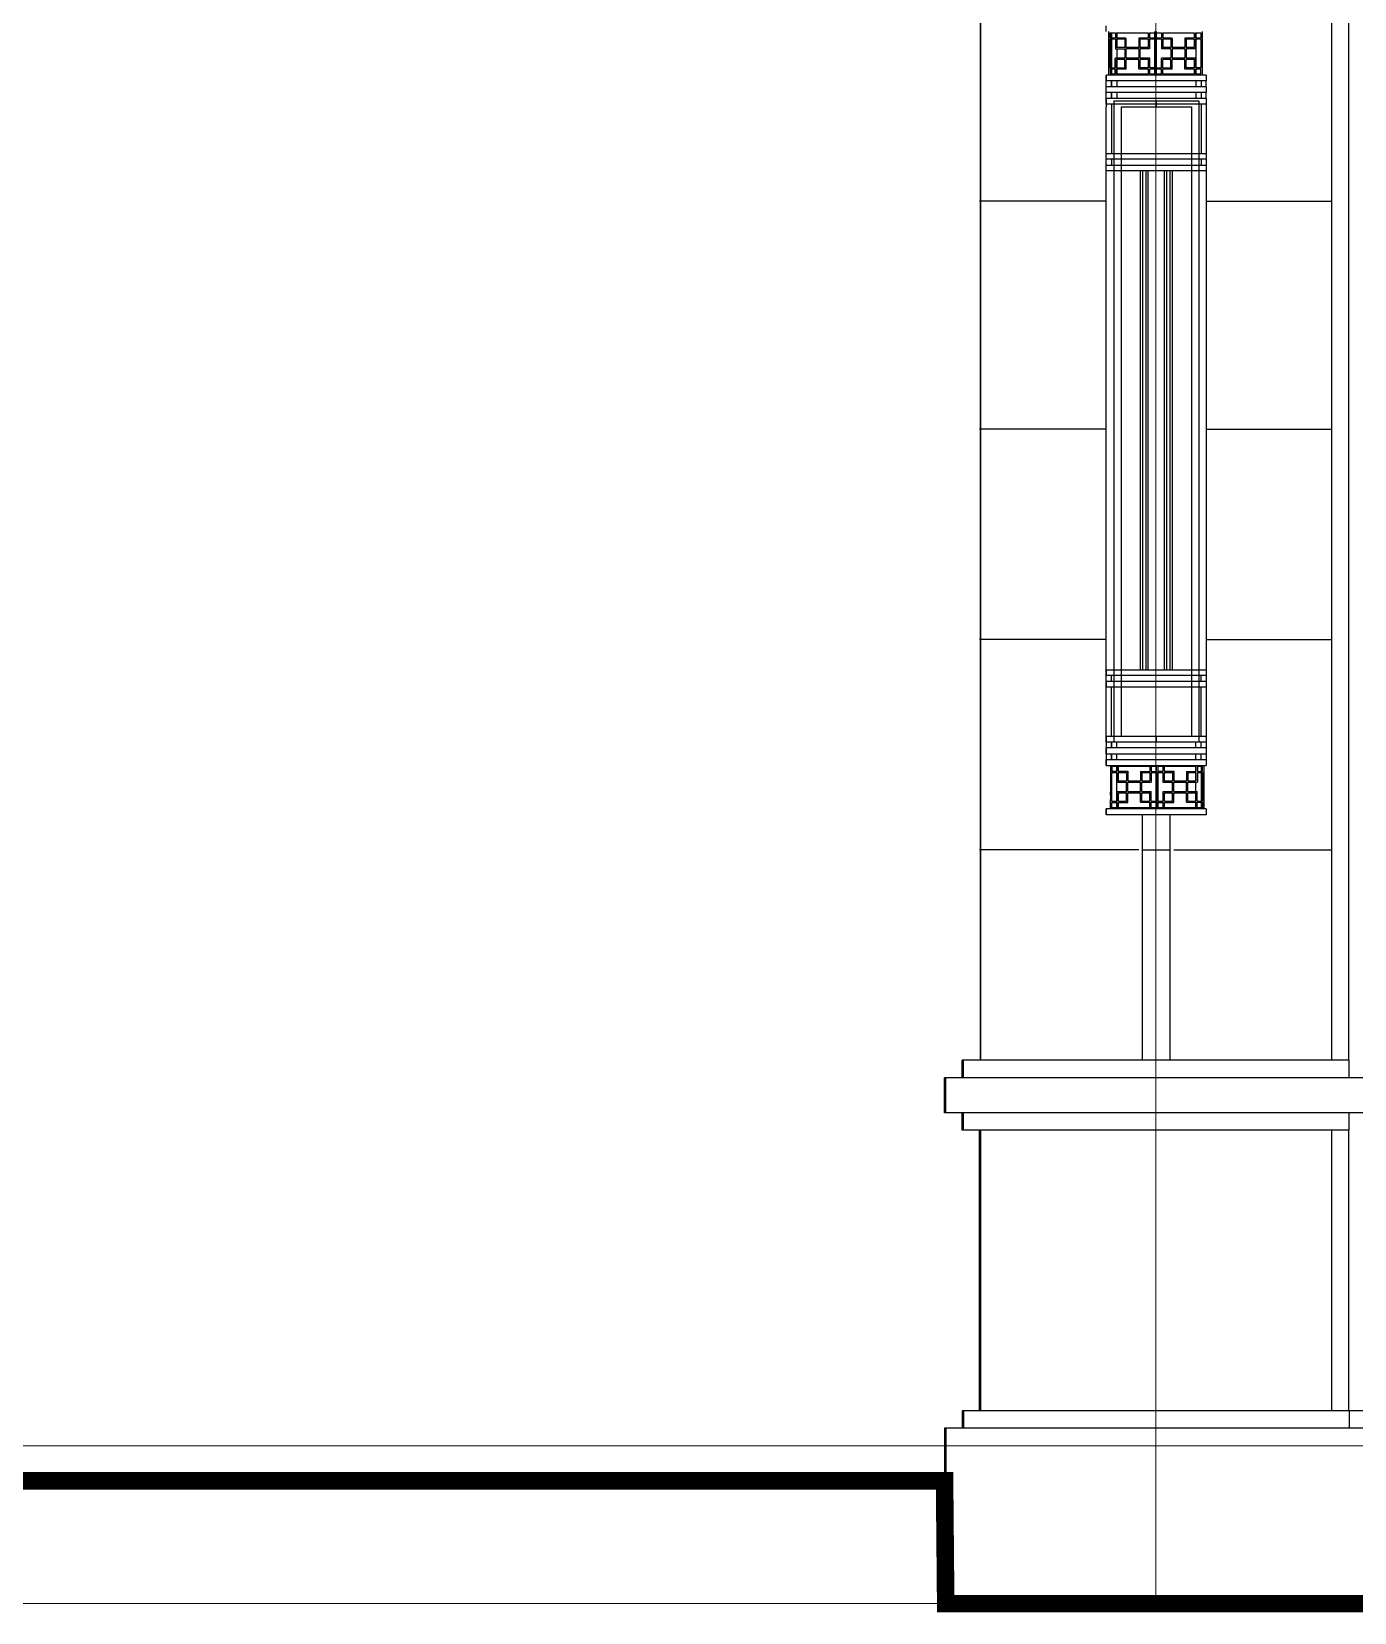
# Model space of a CAD drawing. Extents: x 1188826 to 1909461, y 608442 to 1651179.
# Drawn here: x 1655278 to 1659049, y 1027938 to 1032447 of the extents above; entities that cross this region are included whole.
import ezdxf

# ---------------------------------------------------------------- set-up
doc = ezdxf.new("R2010")
doc.units = 0
doc.header["$LTSCALE"] = 1000
doc.header["$MEASUREMENT"] = 0
doc.linetypes.add('ACAD_ISO10W100', pattern=[18.5, 12, -3, 0.5, -3])
doc.linetypes.add('DOTE', pattern=[2.42, 2, -0.2, 0.02, -0.2])
doc.layers.add('DOTE', color=19, linetype='DOTE', lineweight=9)
doc.layers.add('分缝', color=37, linetype='Continuous')
doc.layers.add('立面线', color=40, linetype='Continuous')

msp = doc.modelspace()

# ---------------------------------------------------------------- linework, layer by layer
at = {"layer": 'DOTE', "linetype": 'ACAD_ISO10W100', "ltscale": 100}
for p, q in [((1658482.7, 1034263.4), (1658482.7, 1027963.4)), ((1678232.8, 1028413.4), (1651532.8, 1028413.4)), ((1678232.8, 1027963.4), (1651532.8, 1027963.4))]:
    msp.add_line(p, q, dxfattribs=at)
at = {"layer": '分缝'}
for p, q in [((1658341.9, 1031963.4), (1657980.8, 1031963.4)), ((1658626.9, 1031963.4), (1658984.4, 1031963.4)), ((1658341.9, 1031313.4), (1657980.8, 1031313.4)), ((1658626.9, 1031313.4), (1658984.4, 1031313.4)), ((1658341.9, 1030713.4), (1657980.8, 1030713.4)), ((1658626.9, 1030713.4), (1658984.4, 1030713.4)), ((1658434.4, 1030113.4), (1657980.8, 1030113.4)), ((1658534.4, 1030113.4), (1658984.4, 1030113.4))]:
    msp.add_line(p, q, dxfattribs=at)
at = {"layer": '立面线'}
for p, q in [((1657983.5, 1029513.4), (1657983.5, 1034213.4)), ((1657983.7, 1029513.4), (1657983.7, 1034213.4)), ((1657984.1, 1029513.4), (1657984.1, 1034213.4)), ((1657984.4, 1029513.4), (1657984.4, 1034213.4)), ((1658984.4, 1029513.4), (1658984.4, 1034213.4)), ((1659033.7, 1029513.4), (1659033.7, 1034063.4)), ((1658341.9, 1032446.9), (1658341.9, 1032463.4)), ((1658349, 1032322.7), (1658349, 1032446.9)), ((1658352.9, 1032428.1), (1658352.9, 1032443.5)), ((1658352.9, 1032443.5), (1658368.1, 1032443.5)), ((1658353.9, 1032443.5), (1658353.9, 1032443.2)), ((1658353.9, 1032443.2), (1658353.9, 1032443.5)), ((1658353.9, 1032443.2), (1658353.9, 1032442.8)), ((1658353.9, 1032443.2), (1658353.9, 1032442.8)), ((1658353.9, 1032442.8), (1658353.9, 1032433.7)), ((1658353.9, 1032433.7), (1658353.9, 1032430.5)), ((1658356.9, 1032443.5), (1658356.9, 1032428.1)), ((1658368.1, 1032443.5), (1658368.1, 1032428.1)), ((1658371.4, 1032443.5), (1658371.4, 1032428.1)), ((1658371.4, 1032443.5), (1658461.2, 1032443.5)), ((1658371.5, 1032443.5), (1658371.5, 1032428.1)), ((1658461.2, 1032443.5), (1658461.2, 1032428.6)), ((1658465.1, 1032443.5), (1658465.1, 1032428.6)), ((1658465.1, 1032443.5), (1658479.7, 1032443.5)), ((1658479.7, 1032443.5), (1658479.7, 1032428.6)), ((1658480.3, 1032322.7), (1658480.3, 1032446.9)), ((1658483.6, 1032446.9), (1658483.6, 1032322.7)), ((1658484.2, 1032443.5), (1658499.4, 1032443.5)), ((1658484.2, 1032428.1), (1658484.2, 1032443.5)), ((1658499.4, 1032443.5), (1658499.4, 1032428.1)), ((1658502.7, 1032443.5), (1658592.5, 1032443.5)), ((1658502.7, 1032443.5), (1658502.7, 1032428.1)), ((1658592.5, 1032443.5), (1658592.5, 1032428.6)), ((1658596.4, 1032443.5), (1658596.4, 1032428.6)), ((1658596.4, 1032443.5), (1658611, 1032443.5)), ((1658597.3, 1032443.5), (1658597.3, 1032428.6)), ((1658611, 1032443.5), (1658611, 1032428.6)), ((1658614.9, 1032446.9), (1658614.9, 1032322.7)), ((1658368.1, 1032428.1), (1658352.9, 1032428.1)), ((1658352.9, 1032342.9), (1658352.9, 1032425)), ((1658368.1, 1032425), (1658352.9, 1032425)), ((1658353.9, 1032430.5), (1658353.9, 1032430.3)), ((1658353.9, 1032429.7), (1658353.9, 1032430.3)), ((1658353.9, 1032429.7), (1658353.9, 1032428.1)), ((1658353.9, 1032429.7), (1658353.9, 1032428.1)), ((1658353.9, 1032425), (1658353.9, 1032402.4)), ((1658353.9, 1032425), (1658353.9, 1032402.4)), ((1658353.9, 1032368.5), (1658353.9, 1032425)), ((1658353.9, 1032402.4), (1658353.9, 1032398.8)), ((1658353.9, 1032389.9), (1658353.9, 1032398.8)), ((1658353.9, 1032371.9), (1658353.9, 1032389.9)), ((1658356.9, 1032425), (1658356.9, 1032342.9)), ((1658368.1, 1032425), (1658368.1, 1032397.7)), ((1658368.1, 1032397.7), (1658394.7, 1032397.7)), ((1658398, 1032428.1), (1658371.4, 1032428.1)), ((1658371.4, 1032425), (1658371.4, 1032401.3)), ((1658394.7, 1032425), (1658371.4, 1032425)), ((1658394.7, 1032401.3), (1658371.4, 1032401.3)), ((1658371.5, 1032425), (1658371.5, 1032401.3)), ((1658371.5, 1032397.7), (1658371.5, 1032370.7)), ((1658394.7, 1032425), (1658394.7, 1032401.3)), ((1658394.7, 1032397.7), (1658394.7, 1032370.7)), ((1658398, 1032428.1), (1658398, 1032401.3)), ((1658434.6, 1032401.3), (1658398, 1032401.3)), ((1658398, 1032397.7), (1658398, 1032370.7)), ((1658434.6, 1032397.7), (1658398, 1032397.7)), ((1658461.2, 1032428.6), (1658434.6, 1032428.6)), ((1658434.6, 1032428.6), (1658434.6, 1032401.3)), ((1658434.6, 1032397.7), (1658434.6, 1032370.7)), ((1658461.2, 1032425), (1658437.9, 1032425)), ((1658437.9, 1032425), (1658437.9, 1032401.3)), ((1658461.2, 1032401.3), (1658437.9, 1032401.3)), ((1658437.9, 1032397.7), (1658437.9, 1032370.7)), ((1658465.1, 1032397.7), (1658437.9, 1032397.7)), ((1658461.2, 1032425), (1658461.2, 1032401.3)), ((1658479.7, 1032428.6), (1658465.1, 1032428.6)), ((1658480.3, 1032425), (1658465.1, 1032425)), ((1658465.1, 1032425), (1658465.1, 1032397.7)), ((1658499.4, 1032428.1), (1658484.2, 1032428.1)), ((1658499.4, 1032425), (1658484.2, 1032425)), ((1658484.2, 1032342.9), (1658484.2, 1032425)), ((1658499.4, 1032425), (1658499.4, 1032397.7)), ((1658526, 1032397.7), (1658499.4, 1032397.7)), ((1658529.3, 1032428.1), (1658502.7, 1032428.1)), ((1658526, 1032425), (1658502.7, 1032425)), ((1658502.7, 1032425), (1658502.7, 1032401.3)), ((1658526, 1032401.3), (1658502.7, 1032401.3)), ((1658526, 1032425), (1658526, 1032401.3)), ((1658526, 1032397.7), (1658526, 1032370.7)), ((1658529.3, 1032428.1), (1658529.3, 1032401.3)), ((1658565.9, 1032401.3), (1658529.3, 1032401.3)), ((1658529.3, 1032397.7), (1658529.3, 1032370.7)), ((1658565.9, 1032397.7), (1658529.3, 1032397.7)), ((1658592.5, 1032428.6), (1658565.9, 1032428.6)), ((1658565.9, 1032428.6), (1658565.9, 1032401.3)), ((1658565.9, 1032397.7), (1658565.9, 1032370.7)), ((1658592.5, 1032425), (1658569.2, 1032425)), ((1658569.2, 1032425), (1658569.2, 1032401.3)), ((1658592.5, 1032401.3), (1658569.2, 1032401.3)), ((1658569.2, 1032397.7), (1658569.2, 1032370.7)), ((1658596.4, 1032397.7), (1658569.2, 1032397.7)), ((1658592.5, 1032425), (1658592.5, 1032401.3)), ((1658611, 1032428.6), (1658596.4, 1032428.6)), ((1658596.4, 1032425), (1658596.4, 1032397.7)), ((1658611.6, 1032425), (1658596.4, 1032425)), ((1658597.3, 1032425), (1658597.3, 1032343.4)), ((1658611.6, 1032425), (1658611.6, 1032343.4)), ((1658367.5, 1032342.9), (1658352.9, 1032342.9)), ((1658353.9, 1032368.5), (1658353.9, 1032371.9)), ((1658353.9, 1032368.2), (1658353.9, 1032368.5)), ((1658353.9, 1032366.6), (1658353.9, 1032368.2)), ((1658353.9, 1032366.6), (1658353.9, 1032368.2)), ((1658353.9, 1032360.2), (1658353.9, 1032366.6)), ((1658353.9, 1032360.1), (1658353.9, 1032360.2)), ((1658353.9, 1032357.1), (1658353.9, 1032360.1)), ((1658353.9, 1032355.4), (1658353.9, 1032357.1)), ((1658353.9, 1032344.6), (1658353.9, 1032355.4)), ((1658353.9, 1032355.4), (1658353.9, 1032344.6)), ((1658353.9, 1032342.9), (1658353.9, 1032344.6)), ((1658353.9, 1032342.9), (1658353.9, 1032344.6)), ((1658367.5, 1032342.9), (1658367.5, 1032370.7)), ((1658394.7, 1032370.7), (1658367.5, 1032370.7)), ((1658371.4, 1032342.9), (1658371.4, 1032367.1)), ((1658394.7, 1032367.1), (1658371.4, 1032367.1)), ((1658394.7, 1032342.9), (1658371.4, 1032342.9)), ((1658371.5, 1032367.1), (1658371.5, 1032342.9)), ((1658394.7, 1032342.9), (1658394.7, 1032367.1)), ((1658434.6, 1032370.7), (1658398, 1032370.7)), ((1658398.6, 1032339.8), (1658398.6, 1032367.1)), ((1658434.6, 1032367.1), (1658398.6, 1032367.1)), ((1658434.6, 1032339.3), (1658434.6, 1032367.1)), ((1658465.7, 1032370.7), (1658437.9, 1032370.7)), ((1658462.3, 1032367.1), (1658438.5, 1032367.1)), ((1658438.5, 1032343.4), (1658438.5, 1032367.1)), ((1658462.3, 1032343.4), (1658438.5, 1032343.4)), ((1658462.3, 1032343.4), (1658462.3, 1032367.1)), ((1658465.7, 1032343.4), (1658465.7, 1032370.7)), ((1658480.3, 1032343.4), (1658465.7, 1032343.4)), ((1658498.8, 1032342.9), (1658484.2, 1032342.9)), ((1658498.8, 1032342.9), (1658498.8, 1032370.7)), ((1658526, 1032370.7), (1658498.8, 1032370.7)), ((1658526, 1032367.1), (1658502.7, 1032367.1)), ((1658502.7, 1032342.9), (1658502.7, 1032367.1)), ((1658526, 1032342.9), (1658502.7, 1032342.9)), ((1658526, 1032342.9), (1658526, 1032367.1)), ((1658565.9, 1032370.7), (1658529.3, 1032370.7)), ((1658529.9, 1032339.8), (1658529.9, 1032367.1)), ((1658565.9, 1032367.1), (1658529.9, 1032367.1)), ((1658565.9, 1032339.3), (1658565.9, 1032367.1)), ((1658597, 1032370.7), (1658569.2, 1032370.7)), ((1658593.6, 1032367.1), (1658569.8, 1032367.1)), ((1658569.8, 1032343.4), (1658569.8, 1032367.1)), ((1658593.6, 1032343.4), (1658569.8, 1032343.4)), ((1658593.6, 1032343.4), (1658593.6, 1032367.1)), ((1658597, 1032343.4), (1658597, 1032370.7)), ((1658611.6, 1032343.4), (1658597, 1032343.4)), ((1658341.9, 1032306.1), (1658341.9, 1032322.7)), ((1658341.9, 1032322.7), (1658341.9, 1032306.1)), ((1658626.9, 1032322.7), (1658341.9, 1032322.7)), ((1658626.9, 1032306.1), (1658341.9, 1032306.1)), ((1658341.9, 1032289.5), (1658341.9, 1032306.1)), ((1658352.9, 1032339.8), (1658352.9, 1032326.3)), ((1658367.5, 1032339.8), (1658352.9, 1032339.8)), ((1658352.9, 1032326.3), (1658367.5, 1032326.3)), ((1658353.9, 1032326.3), (1658353.9, 1032339.8)), ((1658353.9, 1032326.3), (1658353.9, 1032339.8)), ((1658356.9, 1032339.8), (1658356.9, 1032326.3)), ((1658356.9, 1032289.5), (1658356.9, 1032306.1)), ((1658356.9, 1032306.1), (1658356.9, 1032289.5)), ((1658367.5, 1032326.3), (1658367.5, 1032339.8)), ((1658371.4, 1032326.3), (1658371.4, 1032339.8)), ((1658398.6, 1032339.8), (1658371.4, 1032339.8)), ((1658371.4, 1032326.3), (1658462.3, 1032326.3)), ((1658371.5, 1032339.8), (1658371.5, 1032326.3)), ((1658371.5, 1032306.1), (1658371.5, 1032289.5)), ((1658462.3, 1032339.3), (1658434.6, 1032339.3)), ((1658462.3, 1032326.3), (1658462.3, 1032339.3)), ((1658465.7, 1032326.3), (1658465.7, 1032339.3)), ((1658480.3, 1032339.3), (1658465.7, 1032339.3)), ((1658465.7, 1032326.3), (1658480.3, 1032326.3)), ((1658484.2, 1032339.8), (1658484.2, 1032326.3)), ((1658498.8, 1032339.8), (1658484.2, 1032339.8)), ((1658484.2, 1032326.3), (1658498.8, 1032326.3)), ((1658498.8, 1032326.3), (1658498.8, 1032339.8)), ((1658502.7, 1032326.3), (1658502.7, 1032339.8)), ((1658529.9, 1032339.8), (1658502.7, 1032339.8)), ((1658502.7, 1032326.3), (1658593.6, 1032326.3)), ((1658593.6, 1032339.3), (1658565.9, 1032339.3)), ((1658593.6, 1032326.3), (1658593.6, 1032339.3)), ((1658597, 1032326.3), (1658597, 1032339.3)), ((1658611.6, 1032339.3), (1658597, 1032339.3)), ((1658597, 1032326.3), (1658611.6, 1032326.3)), ((1658597.3, 1032339.3), (1658597.3, 1032326.3)), ((1658597.3, 1032306.1), (1658597.3, 1032289.5)), ((1658611.6, 1032326.3), (1658611.6, 1032339.3)), ((1658611.9, 1032306.1), (1658611.9, 1032289.5)), ((1658626.9, 1032322.7), (1658626.9, 1032306.1)), ((1658626.9, 1032289.5), (1658626.9, 1032306.1)), ((1658341.9, 1032273), (1658341.9, 1032289.5)), ((1658626.9, 1032289.5), (1658341.9, 1032289.5)), ((1658341.9, 1032256.4), (1658341.9, 1032289.5)), ((1658626.9, 1032273), (1658341.9, 1032273)), ((1658626.9, 1032256.4), (1658341.9, 1032256.4)), ((1658341.9, 1032249.7), (1658341.9, 1032256.4)), ((1658341.9, 1032256.4), (1658341.9, 1032249.7)), ((1658356.9, 1032256.4), (1658356.9, 1032273)), ((1658356.9, 1032273), (1658356.9, 1032256.4)), ((1658371.5, 1032273), (1658371.5, 1032256.4)), ((1658597.3, 1032273), (1658597.3, 1032256.4)), ((1658611.9, 1032273), (1658611.9, 1032256.4)), ((1658626.9, 1032289.5), (1658626.9, 1032273)), ((1658626.9, 1032256.4), (1658626.9, 1032273)), ((1658626.9, 1032256.4), (1658626.9, 1030420.5)), ((1658341.9, 1032249.7), (1658341.9, 1032239.9)), ((1658341.9, 1032239.9), (1658341.9, 1032249.7)), ((1658341.9, 1032249.7), (1658341.9, 1032239.9)), ((1658341.9, 1032239.9), (1658341.9, 1032232.2)), ((1658626.9, 1032239.9), (1658341.9, 1032239.9)), ((1658341.9, 1032099.4), (1658341.9, 1032232.2)), ((1658341.9, 1030438), (1658341.9, 1032232.2)), ((1658356.9, 1032239.9), (1658356.9, 1032099.4)), ((1658363, 1032249.7), (1658605.8, 1032249.7)), ((1658363, 1032249.7), (1658363, 1030420.5)), ((1658384.2, 1032232.2), (1658584.7, 1032232.2)), ((1658384.2, 1032232.2), (1658384.2, 1030436.9)), ((1658484.4, 1032249.7), (1658484.4, 1032232.2)), ((1658584.7, 1032232.2), (1658584.7, 1030436.9)), ((1658605.8, 1032249.7), (1658605.8, 1030420.5)), ((1658611.9, 1032239.9), (1658611.9, 1032099.4)), ((1658341.9, 1032082.9), (1658341.9, 1032099.4)), ((1658341.9, 1032099.4), (1658341.9, 1032099.4)), ((1658341.9, 1032099.4), (1658626.9, 1032099.4)), ((1658626.9, 1032082.9), (1658341.9, 1032082.9)), ((1658356.9, 1032082.9), (1658356.9, 1032066.3)), ((1658611.9, 1032082.9), (1658611.9, 1032066.3)), ((1658341.9, 1032049.7), (1658341.9, 1032066.3)), ((1658341.9, 1032066.3), (1658341.9, 1032066.3)), ((1658341.9, 1032066.3), (1658626.9, 1032066.3)), ((1658626.9, 1032049.7), (1658341.9, 1032049.7)), ((1658439.6, 1030627.1), (1658439.6, 1032049.7)), ((1658444.8, 1032049.7), (1658444.8, 1030627.1)), ((1658455.4, 1030627.1), (1658455.4, 1032049.7)), ((1658460.7, 1032049.7), (1658460.7, 1030627.1)), ((1658508.2, 1030627.1), (1658508.2, 1032049.7)), ((1658513.5, 1032049.7), (1658513.5, 1030627.1)), ((1658524, 1030627.1), (1658524, 1032049.7)), ((1658529.3, 1032049.7), (1658529.3, 1030627.1)), ((1658341.9, 1030627.1), (1658341.9, 1030610.6)), ((1658341.9, 1030627.1), (1658626.9, 1030627.1)), ((1658341.9, 1030610.6), (1658341.9, 1030610.6)), ((1658626.9, 1030610.6), (1658341.9, 1030610.6)), ((1658341.9, 1030594), (1658341.9, 1030577.5)), ((1658341.9, 1030594), (1658626.9, 1030594)), ((1658356.9, 1030594), (1658356.9, 1030610.6)), ((1658611.9, 1030594), (1658611.9, 1030610.6)), ((1658341.9, 1030577.5), (1658341.9, 1030577.5)), ((1658626.9, 1030577.5), (1658341.9, 1030577.5)), ((1658356.9, 1030437), (1658356.9, 1030577.5)), ((1658611.9, 1030437), (1658611.9, 1030577.5)), ((1658341.9, 1030438), (1658341.9, 1030437)), ((1658341.9, 1030438), (1658341.9, 1030437)), ((1658341.9, 1030437), (1658341.9, 1030427.9)), ((1658341.9, 1030420.5), (1658341.9, 1030437)), ((1658341.9, 1030437), (1658626.9, 1030437)), ((1658341.9, 1030427.9), (1658341.9, 1030403.9)), ((1658626.9, 1030420.5), (1658341.9, 1030420.5)), ((1658356.9, 1030420.5), (1658356.9, 1030403.9)), ((1658356.9, 1030403.9), (1658356.9, 1030420.5)), ((1658371.5, 1030403.9), (1658371.5, 1030420.5)), ((1658584.7, 1030436.9), (1658384.2, 1030436.9)), ((1658484.4, 1030436.9), (1658484.4, 1030420.5)), ((1658597.3, 1030403.9), (1658597.3, 1030420.5)), ((1658611.9, 1030403.9), (1658611.9, 1030420.5)), ((1658626.9, 1030420.5), (1658626.9, 1030403.9)), ((1658341.9, 1030403.9), (1658341.9, 1030387.3)), ((1658341.9, 1030387.3), (1658341.9, 1030403.9)), ((1658626.9, 1030403.9), (1658341.9, 1030403.9)), ((1658341.9, 1030387.3), (1658626.9, 1030387.3)), ((1658341.9, 1030387.3), (1658341.9, 1030370.8)), ((1658341.9, 1030370.8), (1658341.9, 1030354.2)), ((1658341.9, 1030354.2), (1658341.9, 1030370.8)), ((1658341.9, 1030370.8), (1658626.9, 1030370.8)), ((1658356.9, 1030387.3), (1658356.9, 1030370.8)), ((1658356.9, 1030370.8), (1658356.9, 1030387.3)), ((1658371.5, 1030370.8), (1658371.5, 1030387.3)), ((1658597.3, 1030370.8), (1658597.3, 1030387.3)), ((1658611.9, 1030370.8), (1658611.9, 1030387.3)), ((1658626.9, 1030403.9), (1658626.9, 1030387.3)), ((1658626.9, 1030387.3), (1658626.9, 1030370.8)), ((1658626.9, 1030370.8), (1658626.9, 1030354.2)), ((1658341.9, 1030354.2), (1658626.9, 1030354.2)), ((1658353.9, 1030350.9), (1658353.9, 1030354.2)), ((1658353.9, 1030354.2), (1658353.9, 1030350.9)), ((1658353.9, 1030350.9), (1658353.9, 1030337.6)), ((1658353.9, 1030350.9), (1658353.9, 1030337.6)), ((1658353.9, 1030337.6), (1658353.9, 1030336)), ((1658353.9, 1030336), (1658353.9, 1030335.4)), ((1658353.9, 1030335.4), (1658353.9, 1030332.3)), ((1658353.9, 1030332.3), (1658353.9, 1030331.7)), ((1658353.9, 1030332.3), (1658353.9, 1030331.7)), ((1658353.9, 1030331.7), (1658353.9, 1030330.6)), ((1658353.9, 1030330.6), (1658353.9, 1030319.2)), ((1658353.9, 1030319.2), (1658353.9, 1030318.1)), ((1658353.9, 1030318.1), (1658353.9, 1030313.1)), ((1658357.3, 1030350.6), (1658357.3, 1030337.6)), ((1658371.9, 1030350.6), (1658357.3, 1030350.6)), ((1658357.3, 1030337.6), (1658371.9, 1030337.6)), ((1658357.3, 1030251.9), (1658357.3, 1030333.5)), ((1658357.3, 1030333.5), (1658371.9, 1030333.5)), ((1658371.5, 1030337.6), (1658371.5, 1030350.6)), ((1658371.5, 1030251.9), (1658371.5, 1030333.5)), ((1658371.9, 1030350.6), (1658371.9, 1030337.6)), ((1658371.9, 1030333.5), (1658371.9, 1030306.2)), ((1658466.2, 1030350.6), (1658375.3, 1030350.6)), ((1658375.3, 1030350.6), (1658375.3, 1030337.6)), ((1658375.3, 1030337.6), (1658403, 1030337.6)), ((1658375.3, 1030333.5), (1658375.3, 1030309.8)), ((1658375.3, 1030333.5), (1658399.1, 1030333.5)), ((1658399.1, 1030333.5), (1658399.1, 1030309.8)), ((1658403, 1030337.6), (1658403, 1030309.8)), ((1658439, 1030337.1), (1658466.2, 1030337.1)), ((1658439, 1030337.1), (1658439, 1030309.8)), ((1658442.9, 1030334), (1658466.2, 1030334)), ((1658442.9, 1030334), (1658442.9, 1030309.8)), ((1658466.2, 1030350.6), (1658466.2, 1030337.1)), ((1658466.2, 1030334), (1658466.2, 1030309.8)), ((1658484.7, 1030350.6), (1658470.1, 1030350.6)), ((1658470.1, 1030350.6), (1658470.1, 1030337.1)), ((1658470.1, 1030337.1), (1658484.7, 1030337.1)), ((1658470.1, 1030334), (1658484.7, 1030334)), ((1658470.1, 1030334), (1658470.1, 1030306.2)), ((1658484.7, 1030337.1), (1658484.7, 1030350.6)), ((1658484.7, 1030334), (1658484.7, 1030251.9)), ((1658485.2, 1030230), (1658485.2, 1030354.2)), ((1658488.6, 1030354.2), (1658488.6, 1030230)), ((1658503.2, 1030350.6), (1658488.6, 1030350.6)), ((1658488.6, 1030337.6), (1658503.2, 1030337.6)), ((1658488.6, 1030333.5), (1658503.2, 1030333.5)), ((1658503.2, 1030350.6), (1658503.2, 1030337.6)), ((1658503.2, 1030333.5), (1658503.2, 1030306.2)), ((1658506.6, 1030350.6), (1658506.6, 1030337.6)), ((1658597.5, 1030350.6), (1658506.6, 1030350.6)), ((1658506.6, 1030337.6), (1658534.3, 1030337.6)), ((1658506.6, 1030333.5), (1658506.6, 1030309.8)), ((1658506.6, 1030333.5), (1658530.4, 1030333.5)), ((1658530.4, 1030333.5), (1658530.4, 1030309.8)), ((1658534.3, 1030337.6), (1658534.3, 1030309.8)), ((1658570.3, 1030337.1), (1658570.3, 1030309.8)), ((1658570.3, 1030337.1), (1658597.3, 1030337.1)), ((1658574.2, 1030334), (1658574.2, 1030309.8)), ((1658574.2, 1030334), (1658597.5, 1030334)), ((1658597.3, 1030337.1), (1658597.3, 1030350.6)), ((1658597.3, 1030337.1), (1658597.5, 1030337.1)), ((1658597.3, 1030309.8), (1658597.3, 1030334)), ((1658597.5, 1030350.6), (1658597.5, 1030337.1)), ((1658597.5, 1030334), (1658597.5, 1030309.8)), ((1658601.4, 1030350.6), (1658601.4, 1030337.1)), ((1658616, 1030350.6), (1658601.4, 1030350.6)), ((1658601.4, 1030337.1), (1658616, 1030337.1)), ((1658601.4, 1030334), (1658601.4, 1030306.2)), ((1658601.4, 1030334), (1658616, 1030334)), ((1658611.9, 1030350.6), (1658611.9, 1030337.1)), ((1658611.9, 1030334), (1658611.9, 1030251.9)), ((1658614.9, 1030337.1), (1658614.9, 1030350.6)), ((1658614.9, 1030251.9), (1658614.9, 1030334)), ((1658616, 1030337.1), (1658616, 1030350.6)), ((1658616, 1030334), (1658616, 1030251.9)), ((1658619.9, 1030354.2), (1658619.9, 1030230)), ((1658353.9, 1030313.1), (1658353.9, 1030312.4)), ((1658353.9, 1030312.4), (1658353.9, 1030310.7)), ((1658353.9, 1030310.7), (1658353.9, 1030309.6)), ((1658353.9, 1030309.6), (1658353.9, 1030308.6)), ((1658353.9, 1030309.6), (1658353.9, 1030308.6)), ((1658353.9, 1030308.6), (1658353.9, 1030305)), ((1658353.9, 1030308.6), (1658353.9, 1030305)), ((1658353.9, 1030305), (1658353.9, 1030278.1)), ((1658353.9, 1030305), (1658353.9, 1030274.4)), ((1658353.9, 1030274.4), (1658353.9, 1030278.1)), ((1658353.9, 1030272), (1658353.9, 1030274.4)), ((1658353.9, 1030272), (1658353.9, 1030274.4)), ((1658353.9, 1030271.5), (1658353.9, 1030272)), ((1658353.9, 1030269.2), (1658353.9, 1030271.5)), ((1658353.9, 1030269.2), (1658353.9, 1030257.2)), ((1658371.9, 1030306.2), (1658399.6, 1030306.2)), ((1658372.5, 1030251.9), (1658372.5, 1030279.2)), ((1658372.5, 1030279.2), (1658399.6, 1030279.2)), ((1658375.3, 1030309.8), (1658399.1, 1030309.8)), ((1658376.4, 1030251.9), (1658376.4, 1030275.6)), ((1658376.4, 1030275.6), (1658399.6, 1030275.6)), ((1658399.6, 1030279.2), (1658399.6, 1030306.2)), ((1658399.6, 1030251.9), (1658399.6, 1030275.6)), ((1658403, 1030309.8), (1658439, 1030309.8)), ((1658403, 1030279.2), (1658403, 1030306.2)), ((1658403, 1030306.2), (1658439.5, 1030306.2)), ((1658403, 1030279.2), (1658439.5, 1030279.2)), ((1658403, 1030275.6), (1658439.5, 1030275.6)), ((1658403, 1030248.3), (1658403, 1030275.6)), ((1658439.5, 1030279.2), (1658439.5, 1030306.2)), ((1658439.5, 1030248.8), (1658439.5, 1030275.6)), ((1658442.9, 1030309.8), (1658466.2, 1030309.8)), ((1658442.9, 1030306.2), (1658470.1, 1030306.2)), ((1658442.9, 1030279.2), (1658442.9, 1030306.2)), ((1658442.9, 1030279.2), (1658469.5, 1030279.2)), ((1658442.9, 1030275.6), (1658466.2, 1030275.6)), ((1658442.9, 1030251.9), (1658442.9, 1030275.6)), ((1658466.2, 1030251.9), (1658466.2, 1030275.6)), ((1658469.5, 1030251.9), (1658469.5, 1030279.2)), ((1658503.2, 1030306.2), (1658530.9, 1030306.2)), ((1658503.8, 1030251.9), (1658503.8, 1030279.2)), ((1658503.8, 1030279.2), (1658530.9, 1030279.2)), ((1658506.6, 1030309.8), (1658530.4, 1030309.8)), ((1658507.7, 1030251.9), (1658507.7, 1030275.6)), ((1658507.7, 1030275.6), (1658530.9, 1030275.6)), ((1658530.9, 1030279.2), (1658530.9, 1030306.2)), ((1658530.9, 1030251.9), (1658530.9, 1030275.6)), ((1658534.3, 1030309.8), (1658570.3, 1030309.8)), ((1658534.3, 1030279.2), (1658534.3, 1030306.2)), ((1658534.3, 1030306.2), (1658570.8, 1030306.2)), ((1658534.3, 1030279.2), (1658570.8, 1030279.2)), ((1658534.3, 1030275.6), (1658570.8, 1030275.6)), ((1658534.3, 1030248.3), (1658534.3, 1030275.6)), ((1658570.8, 1030279.2), (1658570.8, 1030306.2)), ((1658570.8, 1030248.8), (1658570.8, 1030275.6)), ((1658574.2, 1030309.8), (1658597.3, 1030309.8)), ((1658574.2, 1030279.2), (1658574.2, 1030306.2)), ((1658574.2, 1030306.2), (1658601.4, 1030306.2)), ((1658574.2, 1030279.2), (1658597.3, 1030279.2)), ((1658574.2, 1030251.9), (1658574.2, 1030275.6)), ((1658574.2, 1030275.6), (1658597.5, 1030275.6)), ((1658597.3, 1030309.8), (1658597.5, 1030309.8)), ((1658597.3, 1030279.2), (1658597.3, 1030306.2)), ((1658597.3, 1030279.2), (1658597.5, 1030279.2)), ((1658597.3, 1030251.9), (1658597.3, 1030275.6)), ((1658597.5, 1030279.2), (1658600.8, 1030279.2)), ((1658597.5, 1030251.9), (1658597.5, 1030275.6)), ((1658600.8, 1030251.9), (1658600.8, 1030279.2)), ((1658341.9, 1030230), (1658341.9, 1030213.5)), ((1658341.9, 1030213.5), (1658341.9, 1030230)), ((1658626.9, 1030230), (1658341.9, 1030230)), ((1658353.9, 1030256.6), (1658353.9, 1030257.2)), ((1658353.9, 1030253.6), (1658353.9, 1030256.6)), ((1658353.9, 1030251.8), (1658353.9, 1030253.6)), ((1658353.9, 1030250.8), (1658353.9, 1030251.8)), ((1658353.9, 1030250.2), (1658353.9, 1030250.8)), ((1658353.9, 1030247.1), (1658353.9, 1030250.2)), ((1658353.9, 1030247.1), (1658353.9, 1030246.6)), ((1658353.9, 1030233.6), (1658353.9, 1030246.6)), ((1658353.9, 1030233.6), (1658353.9, 1030246.6)), ((1658353.9, 1030230), (1658353.9, 1030233.6)), ((1658353.9, 1030233.6), (1658353.9, 1030230)), ((1658357.3, 1030251.9), (1658372.5, 1030251.9)), ((1658357.8, 1030233.3), (1658357.8, 1030248.3)), ((1658357.8, 1030248.3), (1658372.5, 1030248.3)), ((1658372.5, 1030233.3), (1658357.8, 1030233.3)), ((1658371.5, 1030233.3), (1658371.5, 1030248.3)), ((1658372.5, 1030233.3), (1658372.5, 1030248.3)), ((1658376.4, 1030251.9), (1658399.6, 1030251.9)), ((1658376.4, 1030233.3), (1658376.4, 1030248.3)), ((1658376.4, 1030248.3), (1658403, 1030248.3)), ((1658466.2, 1030233.3), (1658376.4, 1030233.3)), ((1658439.5, 1030248.8), (1658466.2, 1030248.8)), ((1658442.9, 1030251.9), (1658466.2, 1030251.9)), ((1658466.2, 1030233.3), (1658466.2, 1030248.8)), ((1658469.5, 1030251.9), (1658484.7, 1030251.9)), ((1658469.5, 1030233.3), (1658469.5, 1030248.8)), ((1658469.5, 1030248.8), (1658484.7, 1030248.8)), ((1658484.7, 1030233.3), (1658469.5, 1030233.3)), ((1658484.7, 1030248.8), (1658484.7, 1030233.3)), ((1658488.6, 1030251.9), (1658503.8, 1030251.9)), ((1658489.1, 1030248.3), (1658503.8, 1030248.3)), ((1658489.1, 1030233.3), (1658489.1, 1030248.3)), ((1658503.8, 1030233.3), (1658489.1, 1030233.3)), ((1658503.8, 1030233.3), (1658503.8, 1030248.3)), ((1658507.7, 1030251.9), (1658530.9, 1030251.9)), ((1658507.7, 1030233.3), (1658507.7, 1030248.3)), ((1658507.7, 1030248.3), (1658534.3, 1030248.3)), ((1658597.3, 1030233.3), (1658507.7, 1030233.3)), ((1658570.8, 1030248.8), (1658597.5, 1030248.8)), ((1658574.2, 1030251.9), (1658597.5, 1030251.9)), ((1658597.3, 1030233.3), (1658597.3, 1030248.8)), ((1658597.5, 1030233.3), (1658597.3, 1030233.3)), ((1658597.5, 1030233.3), (1658597.5, 1030248.8)), ((1658600.8, 1030251.9), (1658616, 1030251.9)), ((1658600.8, 1030233.3), (1658600.8, 1030248.8)), ((1658600.8, 1030248.8), (1658616, 1030248.8)), ((1658616, 1030233.3), (1658600.8, 1030233.3)), ((1658611.9, 1030248.8), (1658611.9, 1030233.3)), ((1658614.9, 1030233.3), (1658614.9, 1030248.8)), ((1658616, 1030248.8), (1658616, 1030233.3)), ((1658626.9, 1030230), (1658626.9, 1030213.5)), ((1658626.9, 1030213.5), (1658341.9, 1030213.5)), ((1658444.4, 1030213.5), (1658444.4, 1029513.4)), ((1658524.4, 1029513.4), (1658524.4, 1030213.5)), ((1658444.4, 1030113.4), (1658524.4, 1030113.4)), ((1657930.8, 1029463.4), (1657930.8, 1029513.4)), ((1659034.4, 1029513.4), (1657930.8, 1029513.4)), ((1657931.1, 1029463.4), (1657931.1, 1029513.4)), ((1657934.1, 1029463.4), (1657934.1, 1029513.4)), ((1657934.4, 1029463.4), (1657934.4, 1029513.4)), ((1659034.4, 1029463.4), (1659034.4, 1029513.4)), ((1657880.8, 1029363.4), (1657880.8, 1029463.4)), ((1659084.4, 1029463.4), (1657880.8, 1029463.4)), ((1657881.1, 1029363.4), (1657881.1, 1029463.4)), ((1657884.1, 1029363.4), (1657884.1, 1029463.4)), ((1657884.4, 1029363.4), (1657884.4, 1029463.4)), ((1659084.4, 1029363.4), (1657880.8, 1029363.4)), ((1657930.8, 1029313.4), (1657930.8, 1029363.4)), ((1657931, 1029313.4), (1657931, 1029363.4)), ((1657934.1, 1029313.4), (1657934.1, 1029363.4)), ((1657934.4, 1029313.4), (1657934.4, 1029363.4)), ((1659034.4, 1029313.4), (1659034.4, 1029363.4)), ((1659034.4, 1029313.4), (1657930.8, 1029313.4)), ((1657980.8, 1028513.4), (1657980.8, 1029313.4)), ((1657981, 1028513.4), (1657981, 1029313.4)), ((1657981.5, 1028863.4), (1657981.5, 1029313.4)), ((1657981.7, 1028863.4), (1657981.7, 1029313.4)), ((1657983.5, 1028863.4), (1657983.5, 1029313.4)), ((1657983.7, 1028863.4), (1657983.7, 1029313.4)), ((1657984.1, 1028513.4), (1657984.1, 1029313.4)), ((1657984.4, 1028513.4), (1657984.4, 1029313.4)), ((1658984.4, 1028513.4), (1658984.4, 1029313.4)), ((1659033.7, 1028513.4), (1659033.7, 1029313.4)), ((1657984.1, 1028863.4), (1657981.5, 1028863.4)), ((1657981.5, 1028513.4), (1657981.5, 1028763.4)), ((1657981.5, 1028763.4), (1657984.1, 1028763.4)), ((1657981.7, 1028513.4), (1657981.7, 1028763.4)), ((1657983.5, 1028513.4), (1657983.5, 1028763.4)), ((1657983.7, 1028513.4), (1657983.7, 1028763.4)), ((1657930.8, 1028513.4), (1657930.8, 1028463.4)), ((1659383.7, 1028513.4), (1657930.8, 1028513.4)), ((1657931, 1028513.4), (1657931, 1028463.4)), ((1657934.1, 1028513.4), (1657934.1, 1028463.4)), ((1657934.4, 1028513.4), (1657934.4, 1028463.4)), ((1659034.4, 1028513.4), (1659034.4, 1028463.4)), ((1657880.8, 1028463.4), (1657880.8, 1028313.4)), ((1659084.4, 1028463.4), (1657880.8, 1028463.4)), ((1657881.1, 1028463.4), (1657881.1, 1028313.4)), ((1657884.1, 1028463.4), (1657884.1, 1027999.6)), ((1657884.4, 1028463.4), (1657884.4, 1027963.4)), ((1653632.8, 1028313.4), (1657884.4, 1028313.4)), ((1657884.1, 1027963.4), (1670684.4, 1027963.4))]:
    msp.add_line(p, q, dxfattribs=at)
at = {"layer": '立面线', "color": 0, "const_width": 50}
msp.add_lwpolyline([(1651532.8, 1028313.4), (1652432.5, 1028313.4), (1652432.5, 1028313.4), (1653632.8, 1028313.4), (1653632.8, 1028313.4), (1657880.8, 1028313.4), (1657884.1, 1027963.4), (1671884.4, 1027963.4), (1671884.4, 1028313.4), (1678232.8, 1028313.4)], dxfattribs=at)

doc.saveas('drawing.dxf')
